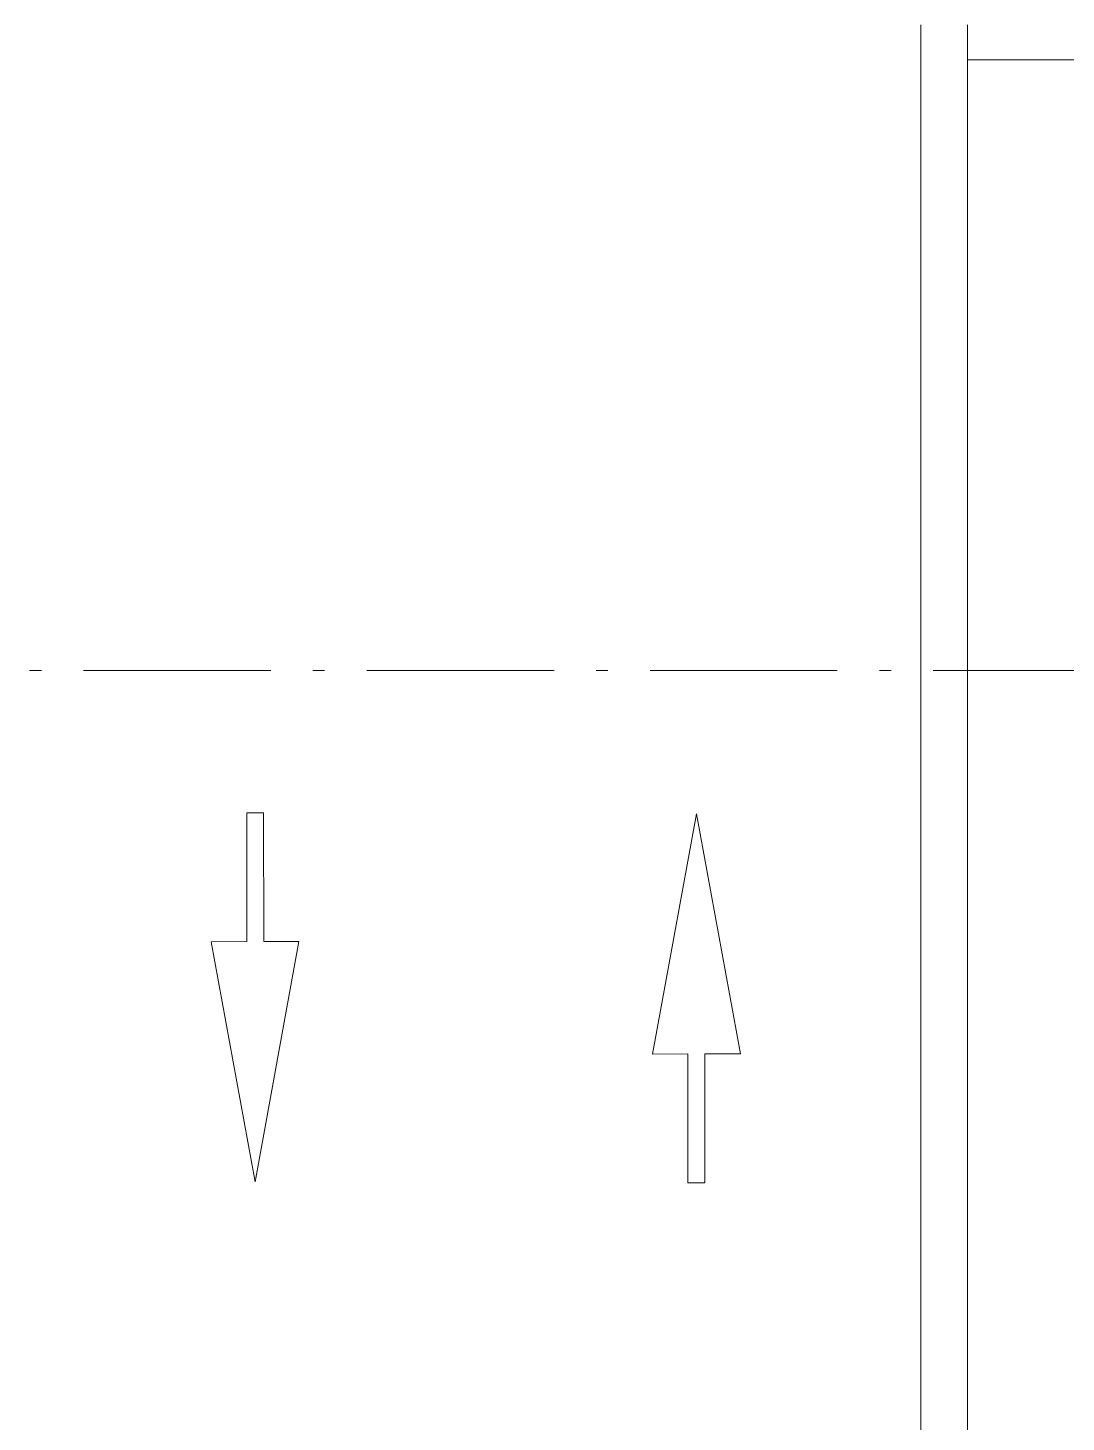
# Model space of a CAD drawing. Header units: metres. Extents: x -55 to 260, y -121 to 64.
# Drawn here: x -24.92 to -16.05, y 8.82 to 20.73 of the extents above; entities that cross this region are included whole.
import ezdxf

# ---------------------------------------------------------------- set-up
doc = ezdxf.new("R2010")
doc.units = ezdxf.units.M
doc.linetypes.add('01_Grid', pattern=[2.32, 1.6, -0.36, 0, -0.36])
for name, color, linetype, lineweight in [('0-1', 7, 'Continuous', 5), ('03EJES-1', 1, '01_Grid', 5), ('46BANQ-1', 253, 'Continuous', 5), ('47VEGET-1', 253, 'Continuous', 5), ('70LINEA-1', 254, 'Continuous', 5)]:
    doc.layers.add(name, color=color, linetype=linetype, lineweight=lineweight)

# ---------------------------------------------------------------- blocks, each defined once
blk = doc.blocks.new('Street Paint - Arrow - Arrow-7911270-A1 _ A700')
at = {"layer": '70LINEA-1'}
for p, q in [((-19.208, 14.016), (-19.583, 11.965)), ((-18.833, 11.967), (-19.208, 14.016)), ((-19.583, 11.965), (-19.283, 11.966)), ((-19.283, 11.966), (-19.583, 11.965)), ((-19.583, 11.965), (-19.583, 11.965)), ((-19.283, 11.966), (-19.281, 10.866)), ((-19.138, 11.966), (-18.833, 11.967)), ((-18.833, 11.967), (-19.138, 11.966)), ((-19.136, 10.866), (-19.138, 11.966)), ((-19.281, 10.866), (-19.136, 10.866)), ((-19.136, 10.866), (-19.281, 10.866)), ((-19.281, 10.866), (-19.281, 10.866))]:
    blk.add_line(p, q, dxfattribs=at)
blk = doc.blocks.new('Street Paint - Arrow - Arrow-V265-A1 _ A700')
at = {"layer": '70LINEA-1'}
for p, q in [((-22.906, 14.025), (-23.051, 14.025)), ((-23.051, 14.025), (-23.049, 12.925)), ((-22.904, 12.925), (-22.906, 14.025)), ((-23.049, 12.925), (-23.354, 12.924)), ((-23.354, 12.924), (-22.979, 10.875)), ((-22.979, 10.875), (-22.604, 12.925)), ((-22.604, 12.925), (-22.904, 12.925)), ((-22.604, 12.925), (-22.604, 12.925)), ((-22.979, 10.875), (-22.979, 10.875))]:
    blk.add_line(p, q, dxfattribs=at)
blk = doc.blocks.new('22011_AR_rvt-1-A1 _ A700')
at = {"layer": '46BANQ-1'}
for p, q in [((-17.292, 20.753), (-17.292, 20.34)), ((-17.292, 20.34), (-17.292, 18.822)), ((-17.292, 18.822), (-17.292, 10.34)), ((-17.292, 10.34), (-17.292, 0.34))]:
    blk.add_line(p, q, dxfattribs=at)
at = {"layer": '70LINEA-1'}
for p, q in [((-16.892, 20.453), (-16.892, 20.753)), ((-16.892, 20.453), (-12.311, 20.453)), ((-16.892, -27.353), (-16.892, 20.453))]:
    blk.add_line(p, q, dxfattribs=at)
at = {"layer": '47VEGET-1'}
for name in ['Street Paint - Arrow - Arrow-V265-A1 _ A700', 'Street Paint - Arrow - Arrow-7911270-A1 _ A700']:
    blk.add_blockref(name, (0, 0), dxfattribs=at)
blk = doc.blocks.new('22011_AR_rvt-2-A1 _ A700')
at = {"layer": '46BANQ-1'}
for p, q in [((-17.292, 20.753), (-17.292, 20.34)), ((-17.292, 20.34), (-17.292, 18.822)), ((-17.292, 18.822), (-17.292, 10.34)), ((-17.292, 10.34), (-17.292, 0.34))]:
    blk.add_line(p, q, dxfattribs=at)
at = {"layer": '70LINEA-1'}
for p, q in [((-16.892, 20.453), (-16.892, 20.753)), ((-16.892, 20.453), (-12.311, 20.453)), ((-16.892, -27.353), (-16.892, 20.453))]:
    blk.add_line(p, q, dxfattribs=at)
at = {"layer": '47VEGET-1'}
for name in ['Street Paint - Arrow - Arrow-V265-A1 _ A700', 'Street Paint - Arrow - Arrow-7911270-A1 _ A700']:
    blk.add_blockref(name, (0, 0), dxfattribs=at)

msp = doc.modelspace()

# ---------------------------------------------------------------- linework, layer by layer
at = {"layer": '03EJES-1'}
msp.add_line((255.455, 15.241), (-51.405, 15.241), dxfattribs=at)

# ---------------------------------------------------------------- block references
at = {"layer": '0-1'}
for name in ['22011_AR_rvt-2-A1 _ A700', '22011_AR_rvt-1-A1 _ A700']:
    msp.add_blockref(name, (0, 0), dxfattribs=at)

doc.saveas('drawing.dxf')
